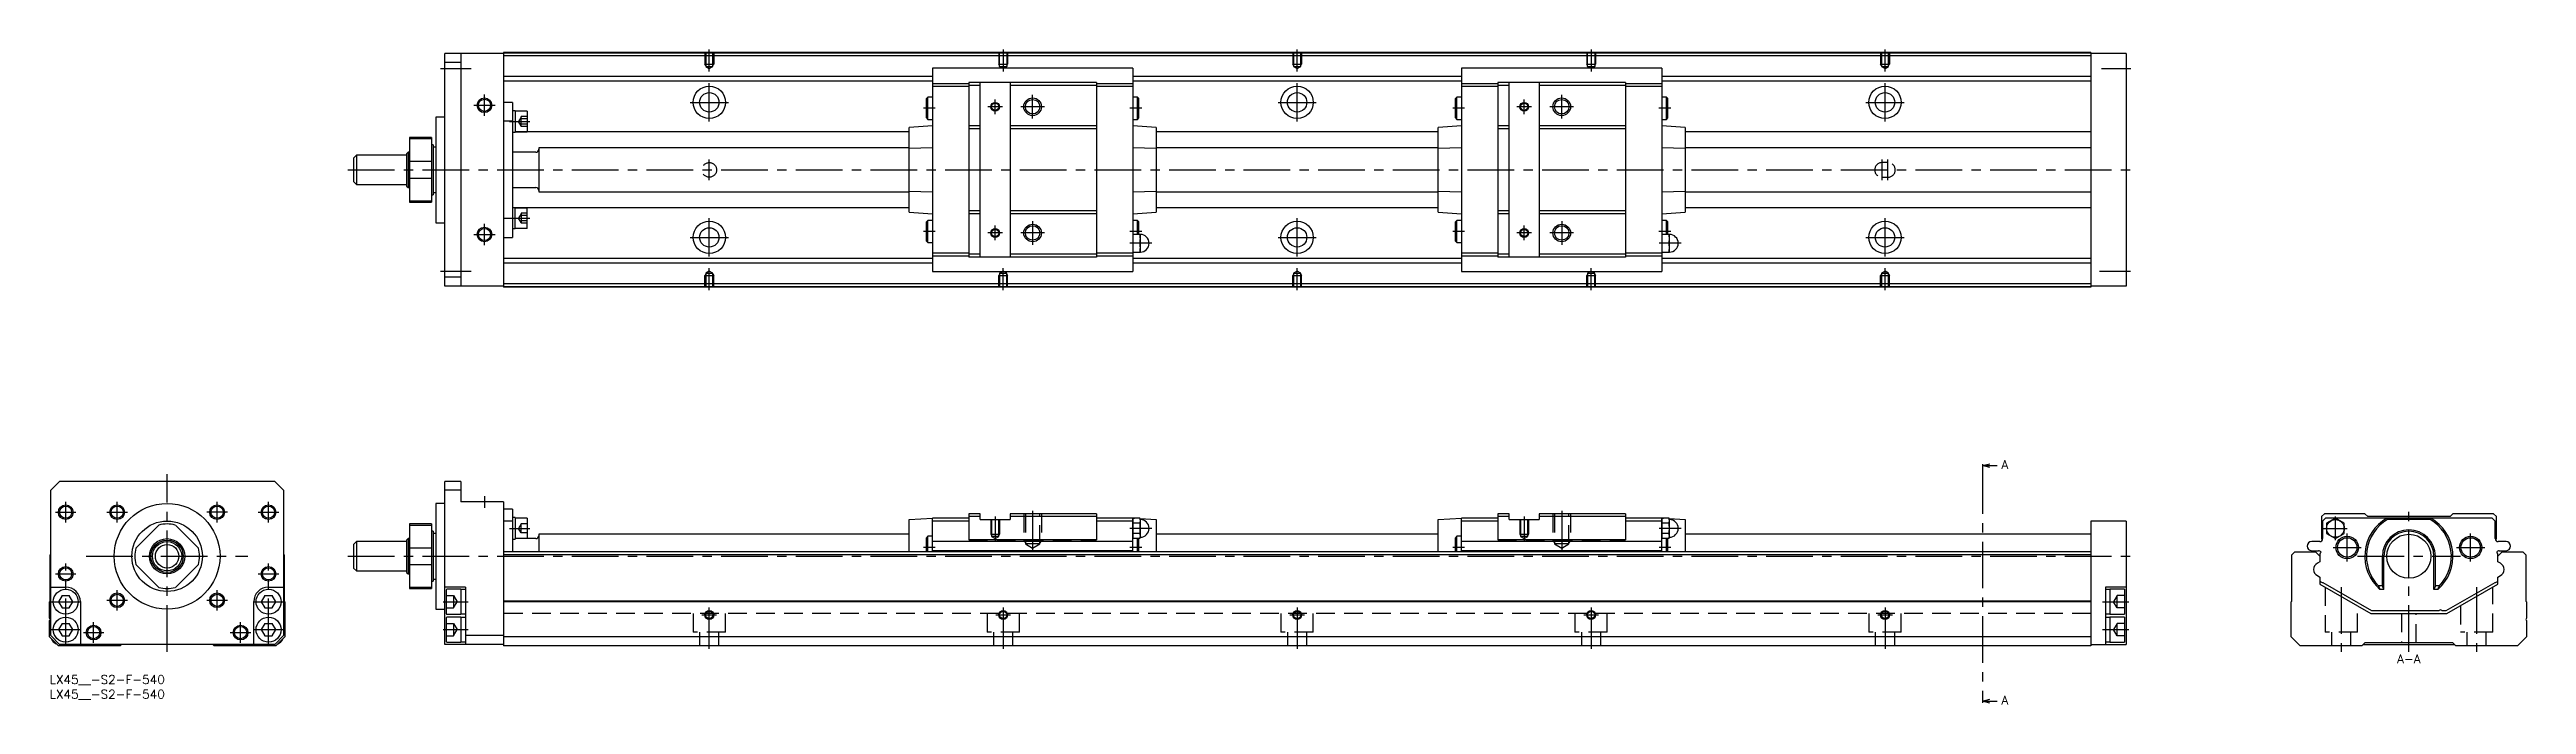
# Model space of a CAD drawing. Extents: x 0 to 843, y -10 to 213.
import ezdxf

# ---------------------------------------------------------------- set-up
doc = ezdxf.new("R2010")
doc.units = 0
doc.header["$LTSCALE"] = 0.5
doc.linetypes.add('CENTER', pattern=[50.8, 31.75, -6.35, 6.35, -6.35])
doc.linetypes.add('DASHED', pattern=[19.05, 12.7, -6.35])
for name, color, linetype in [('MSM_CENTER', 1, 'CENTER'), ('MSM_CONTINUOUS', 7, 'CONTINUOUS'), ('MSM_DASHED', 4, 'DASHED'), ('MSM_NARROW', 5, 'CONTINUOUS'), ('MSM_PART_NUMBER', 7, 'CONTINUOUS')]:
    doc.layers.add(name, color=color, linetype=linetype)
doc.styles.get("Standard").update_dxf_attribs({"font": 'txt.shx', "height": 3, "bigfont": 'bigfont.shx'})

# ---------------------------------------------------------------- blocks, each defined once
blk = doc.blocks.new('*U2')
at = {"layer": 'MSM_PART_NUMBER'}
blk.add_text('LX45__-S2-F-540', height=3, dxfattribs=at).set_placement((0, -3))
blk = doc.blocks.new('*U3')
at = {"layer": 'MSM_PART_NUMBER'}
blk.add_text('LX45__-S2-F-540', height=3, dxfattribs=at).set_placement((0, -8))

msp = doc.modelspace()

# ---------------------------------------------------------------- linework, layer by layer
at = {"layer": 'MSM_CENTER'}
for p, q in [((224.46, 205.61), (224.46, 213.12)), ((324.46, 213.12), (324.46, 205.61)), ((424.46, 205.61), (424.46, 213.12)), ((524.46, 213.12), (524.46, 205.61)), ((624.46, 205.61), (624.46, 213.12)), ((132.96, 206.62), (143.46, 206.62)), ((698.13, 206.62), (708.08, 206.62)), ((144.33, 194.12), (151.58, 194.12)), ((147.96, 190.5), (147.96, 197.75)), ((217.96, 195.12), (230.95, 195.12)), ((224.46, 188.62), (224.46, 201.62)), ((321.71, 191.12), (321.71, 196.12)), ((334.46, 189.62), (334.46, 197.62)), ((417.96, 195.12), (430.96, 195.12)), ((424.46, 188.62), (424.46, 201.62)), ((501.71, 191.12), (501.71, 196.12)), ((514.46, 189.62), (514.46, 197.62)), ((617.96, 195.12), (630.96, 195.12)), ((624.46, 188.62), (624.46, 201.62)), ((156.46, 188.58), (163.46, 188.58)), ((301.36, 193.12), (297.37, 193.12)), ((324.21, 193.62), (319.21, 193.62)), ((338.46, 193.62), (330.46, 193.62)), ((371.57, 193.12), (367.55, 193.12)), ((481.36, 193.12), (477.37, 193.12)), ((504.21, 193.62), (499.21, 193.62)), ((518.46, 193.62), (510.46, 193.62)), ((551.57, 193.12), (547.55, 193.12)), ((101.46, 172.12), (708.46, 172.12)), ((224.46, 168.62), (224.46, 175.62)), ((623.46, 168.62), (623.46, 175.62)), ((625.46, 168.62), (625.46, 175.62)), ((147.96, 146.5), (147.96, 153.75)), ((156.46, 155.67), (163.46, 155.67)), ((224.46, 142.62), (224.46, 155.62)), ((321.71, 148.12), (321.71, 153.12)), ((334.46, 154.62), (334.46, 146.62)), ((424.46, 142.62), (424.46, 155.62)), ((501.71, 148.12), (501.71, 153.12)), ((514.46, 154.62), (514.46, 146.62)), ((624.46, 142.62), (624.46, 155.62)), ((144.33, 150.12), (151.58, 150.12)), ((217.96, 149.12), (230.96, 149.12)), ((301.36, 151.12), (297.37, 151.12)), ((324.21, 150.62), (319.21, 150.62)), ((338.46, 150.62), (330.46, 150.62)), ((371.57, 151.12), (367.55, 151.12)), ((375.05, 147.12), (367.57, 147.12)), ((417.96, 149.12), (430.96, 149.12)), ((481.36, 151.12), (477.37, 151.12)), ((504.21, 150.62), (499.21, 150.62)), ((518.46, 150.62), (510.46, 150.62)), ((551.57, 151.12), (547.55, 151.12)), ((555.05, 147.12), (547.57, 147.12)), ((617.96, 149.12), (630.96, 149.12)), ((132.96, 137.62), (143.46, 137.62)), ((224.46, 131.12), (224.46, 138.63)), ((324.46, 131.12), (324.46, 138.63)), ((424.46, 131.12), (424.46, 138.63)), ((524.46, 131.12), (524.46, 138.63)), ((624.46, 131.12), (624.46, 138.63)), ((697.46, 137.62), (707.96, 137.62)), ((40, 8), (40, 68.5)), ((657.62, 70.87), (657.62, -8.37)), ((5.5, 52), (5.5, 59)), ((23, 52), (23, 59)), ((57, 52), (57, 59)), ((74.5, 52), (74.5, 59)), ((147.96, 61), (147.96, 57)), ((2, 55.5), (9, 55.5)), ((19.5, 55.5), (26.5, 55.5)), ((60.5, 55.5), (53.5, 55.5)), ((71, 55.5), (78, 55.5)), ((321.71, 54), (321.71, 45.5)), ((334.46, 56), (334.46, 42.3)), ((501.71, 54), (501.71, 45.5)), ((514.46, 56), (514.46, 42.3)), ((777.69, 46), (777.69, 54)), ((802.69, 8), (802.69, 56)), ((156.46, 50), (163.46, 50)), ((301.36, 43.5), (297.37, 43.5)), ((375.05, 50), (367.57, 50)), ((371.6, 43.5), (367.57, 43.5)), ((481.36, 43.5), (477.37, 43.5)), ((555.05, 50), (547.57, 50)), ((551.6, 43.5), (547.57, 43.5)), ((773.69, 50), (781.69, 50)), ((776.89, 43.5), (786.49, 43.5)), ((781.69, 38.7), (781.69, 48.3)), ((818.89, 43.5), (828.49, 43.5)), ((823.69, 38.7), (823.69, 48.3)), ((2, 34.5), (9, 34.5)), ((5.5, 10.25), (5.5, 38)), ((12.5, 40.5), (67.5, 40.5)), ((71, 34.5), (78, 34.5)), ((74.5, 10.25), (74.5, 38)), ((101.46, 40.5), (708.46, 40.5)), ((785.19, 40.5), (820.19, 40.5)), ((19.5, 25.5), (26.5, 25.5)), ((23, 22), (23, 29)), ((53.5, 25.5), (60.5, 25.5)), ((57, 22), (57, 29)), ((779.69, 29.97), (779.69, 8)), ((825.69, 29.97), (825.69, 8)), ((0.25, 25), (10.75, 25)), ((15, 11), (15, 18)), ((65, 11), (65, 18)), ((69.25, 25), (79.75, 25)), ((133.96, 25), (142.46, 25)), ((221.96, 20.5), (226.96, 20.5)), ((224.46, 9), (224.46, 23)), ((321.96, 20.5), (326.96, 20.5)), ((324.46, 23), (324.46, 9)), ((421.96, 20.5), (426.96, 20.5)), ((424.46, 23), (424.46, 9)), ((521.96, 20.5), (526.96, 20.5)), ((524.46, 23), (524.46, 9)), ((621.96, 20.5), (626.96, 20.5)), ((624.46, 23), (624.46, 9)), ((698.46, 25), (707.46, 25)), ((0.25, 15.5), (10.75, 15.5)), ((11.5, 14.5), (18.5, 14.5)), ((61.5, 14.5), (68.5, 14.5)), ((69.25, 15.5), (79.75, 15.5)), ((133.96, 15.5), (142.46, 15.5)), ((698.46, 15.5), (707.46, 15.5))]:
    msp.add_line(p, q, dxfattribs=at)
at = {"layer": 'MSM_CONTINUOUS'}
for p, q in [((154.46, 211.72), (134.46, 211.72)), ((134.46, 132.52), (134.46, 211.72)), ((139.96, 211.72), (139.96, 132.52)), ((694.46, 212.12), (154.46, 212.12)), ((154.46, 212.12), (154.46, 132.12)), ((694.46, 211.92), (154.46, 211.92)), ((694.46, 210.92), (154.46, 210.92)), ((694.46, 212.12), (694.46, 132.12)), ((706.46, 211.72), (694.46, 211.72)), ((706.46, 211.72), (706.46, 132.52)), ((139.96, 208.72), (134.46, 208.72)), ((300.41, 203.87), (154.46, 203.87)), ((300.41, 202.37), (154.46, 202.37)), ((368.51, 206.72), (300.41, 206.72)), ((300.41, 206.72), (300.41, 137.52)), ((368.51, 206.72), (368.51, 137.52)), ((480.41, 203.87), (368.51, 203.87)), ((480.41, 202.37), (368.51, 202.37)), ((548.51, 206.72), (480.41, 206.72)), ((480.41, 206.72), (480.41, 137.52)), ((548.51, 206.72), (548.51, 137.52)), ((694.46, 203.87), (548.51, 203.87)), ((694.46, 202.37), (548.51, 202.37)), ((157.46, 195.12), (154.46, 195.12)), ((157.46, 195.12), (157.46, 149.12)), ((298.81, 196.92), (298.31, 196.42)), ((298.31, 189.82), (298.31, 196.42)), ((300.41, 196.92), (298.81, 196.92)), ((298.81, 189.32), (298.81, 196.92)), ((312.71, 201.47), (300.41, 201.47)), ((312.71, 200.47), (300.41, 200.47)), ((356.21, 201.87), (312.71, 201.87)), ((312.71, 201.87), (312.71, 142.37)), ((316.61, 200.87), (312.71, 200.87)), ((316.61, 142.37), (316.61, 201.87)), ((326.81, 201.87), (326.81, 142.37)), ((356.21, 200.87), (326.81, 200.87)), ((356.21, 201.87), (356.21, 142.37)), ((368.51, 201.47), (356.21, 201.47)), ((368.51, 200.47), (356.21, 200.47)), ((370.11, 196.92), (368.51, 196.92)), ((370.11, 189.32), (370.11, 196.92)), ((370.61, 196.42), (370.11, 196.92)), ((370.61, 189.82), (370.61, 196.42)), ((478.81, 196.92), (478.31, 196.42)), ((478.31, 189.82), (478.31, 196.42)), ((480.41, 196.92), (478.81, 196.92)), ((478.81, 189.32), (478.81, 196.92)), ((492.71, 201.47), (480.41, 201.47)), ((492.71, 200.47), (480.41, 200.47)), ((536.21, 201.87), (492.71, 201.87)), ((492.71, 201.87), (492.71, 142.37)), ((496.61, 200.87), (492.71, 200.87)), ((496.61, 142.37), (496.61, 201.87)), ((506.81, 201.87), (506.81, 142.37)), ((536.21, 200.87), (506.81, 200.87)), ((536.21, 201.87), (536.21, 142.37)), ((548.51, 201.47), (536.21, 201.47)), ((548.51, 200.47), (536.21, 200.47)), ((550.11, 196.92), (548.51, 196.92)), ((550.11, 189.32), (550.11, 196.92)), ((550.61, 196.42), (550.11, 196.92)), ((550.61, 189.82), (550.61, 196.42)), ((131.46, 190.12), (131.46, 154.12)), ((134.46, 190.12), (131.46, 190.12)), ((157.46, 188.65), (154.46, 188.65)), ((158.46, 192.23), (157.46, 192.23)), ((158.46, 192.23), (158.46, 184.93)), ((162.46, 192.08), (158.46, 192.08)), ((162.46, 192.08), (162.46, 185.08)), ((300.41, 187.12), (292.41, 186.57)), ((292.41, 157.68), (292.41, 186.57)), ((298.31, 189.82), (298.81, 189.32)), ((298.81, 189.32), (300.41, 189.32)), ((316.61, 187.12), (312.71, 187.12)), ((316.61, 186.12), (312.71, 186.12)), ((356.21, 187.12), (326.81, 187.12)), ((356.21, 186.12), (326.81, 186.12)), ((368.51, 189.32), (370.11, 189.32)), ((376.51, 186.57), (368.51, 187.12)), ((370.11, 189.32), (370.61, 189.82)), ((376.51, 186.57), (376.51, 157.68)), ((480.41, 187.12), (472.41, 186.57)), ((472.41, 157.68), (472.41, 186.57)), ((478.31, 189.82), (478.81, 189.32)), ((478.81, 189.32), (480.41, 189.32)), ((496.61, 187.12), (492.71, 187.12)), ((496.61, 186.12), (492.71, 186.12)), ((536.21, 187.12), (506.81, 187.12)), ((536.21, 186.12), (506.81, 186.12)), ((548.51, 189.32), (550.11, 189.32)), ((556.51, 186.57), (548.51, 187.12)), ((550.11, 189.32), (550.61, 189.82)), ((556.51, 186.57), (556.51, 157.68)), ((104.46, 177.12), (103.46, 176.12)), ((121.46, 177.12), (104.46, 177.12)), ((104.46, 177.12), (104.46, 167.12)), ((121.96, 178.12), (121.46, 177.62)), ((121.46, 177.62), (121.46, 166.62)), ((122.46, 178.12), (121.96, 178.12)), ((121.96, 178.12), (121.96, 166.12)), ((129.96, 183.12), (122.46, 183.12)), ((122.46, 183.12), (122.46, 161.12)), ((122.46, 182.76), (129.96, 182.76)), ((129.96, 183.12), (129.96, 161.12)), ((130.46, 180.62), (129.96, 180.62)), ((130.46, 180.62), (130.46, 163.62)), ((131.46, 179.87), (130.46, 179.87)), ((157.46, 184.93), (158.46, 184.93)), ((165.46, 178.12), (157.46, 178.12)), ((158.46, 185.08), (162.46, 185.08)), ((292.41, 185.05), (158.46, 185.05)), ((166.46, 179.62), (166.46, 164.62)), ((292.41, 179.62), (166.46, 179.62)), ((300.41, 179.61), (292.41, 179.36)), ((376.51, 179.36), (368.51, 179.61)), ((472.41, 185.05), (376.51, 185.05)), ((472.41, 179.62), (376.51, 179.62)), ((480.41, 179.61), (472.41, 179.36)), ((556.51, 179.36), (548.51, 179.61)), ((694.46, 185.05), (556.51, 185.05)), ((694.46, 179.62), (556.51, 179.62)), ((103.46, 176.12), (103.46, 168.12)), ((129.96, 174.92), (122.46, 174.92)), ((122.46, 169.33), (129.96, 169.33)), ((103.46, 168.12), (104.46, 167.12)), ((104.46, 167.12), (121.46, 167.12)), ((121.46, 166.62), (121.96, 166.12)), ((121.96, 166.12), (122.46, 166.12)), ((129.96, 161.49), (122.46, 161.49)), ((122.46, 161.12), (129.96, 161.12)), ((129.96, 163.62), (130.46, 163.62)), ((130.46, 164.37), (131.46, 164.37)), ((157.46, 166.12), (165.46, 166.12)), ((166.46, 164.62), (292.41, 164.62)), ((292.41, 164.89), (300.41, 164.64)), ((368.51, 164.64), (376.51, 164.89)), ((376.51, 164.62), (472.41, 164.62)), ((472.41, 164.89), (480.41, 164.64)), ((548.51, 164.64), (556.51, 164.89)), ((556.51, 164.62), (694.46, 164.62)), ((131.46, 154.12), (134.46, 154.12)), ((157.46, 155.6), (154.46, 155.6)), ((157.46, 159.32), (158.46, 159.32)), ((158.46, 152.02), (157.46, 152.02)), ((158.46, 152.02), (158.46, 159.32)), ((292.41, 159.2), (158.46, 159.2)), ((158.46, 159.17), (162.46, 159.17)), ((162.46, 152.17), (158.46, 152.17)), ((162.46, 152.17), (162.46, 159.17)), ((292.41, 157.68), (300.41, 157.12)), ((298.81, 154.92), (298.31, 154.42)), ((298.31, 147.82), (298.31, 154.42)), ((300.41, 154.92), (298.81, 154.92)), ((298.81, 147.32), (298.81, 154.92)), ((316.61, 158.12), (312.71, 158.12)), ((316.61, 157.12), (312.71, 157.12)), ((356.21, 158.12), (326.81, 158.12)), ((356.21, 157.12), (326.81, 157.12)), ((368.51, 157.12), (376.51, 157.68)), ((370.11, 154.92), (368.51, 154.92)), ((370.61, 154.42), (370.11, 154.92)), ((370.11, 150.12), (370.11, 154.92)), ((370.61, 150.12), (370.61, 154.42)), ((472.41, 159.2), (376.51, 159.2)), ((472.41, 157.68), (480.41, 157.12)), ((478.81, 154.92), (478.31, 154.42)), ((478.31, 147.82), (478.31, 154.42)), ((480.41, 154.92), (478.81, 154.92)), ((478.81, 147.32), (478.81, 154.92)), ((496.61, 158.12), (492.71, 158.12)), ((496.61, 157.12), (492.71, 157.12)), ((536.21, 158.12), (506.81, 158.12)), ((536.21, 157.12), (506.81, 157.12)), ((548.51, 157.12), (556.51, 157.68)), ((550.11, 154.92), (548.51, 154.92)), ((550.61, 154.42), (550.11, 154.92)), ((550.11, 150.12), (550.11, 154.92)), ((550.61, 150.12), (550.61, 154.42)), ((694.46, 159.2), (556.51, 159.2)), ((154.46, 149.12), (157.46, 149.12)), ((298.31, 147.82), (298.81, 147.32)), ((298.81, 147.32), (300.41, 147.32)), ((312.71, 143.77), (300.41, 143.77)), ((316.61, 143.37), (312.71, 143.37)), ((356.21, 143.37), (326.81, 143.37)), ((368.51, 143.77), (356.21, 143.77)), ((371.11, 150.12), (368.51, 150.12)), ((368.51, 144.12), (371.11, 144.12)), ((370.99, 147.12), (368.63, 147.12)), ((371.11, 144.12), (371.11, 150.12)), ((478.31, 147.82), (478.81, 147.32)), ((478.81, 147.32), (480.41, 147.32)), ((492.71, 143.77), (480.41, 143.77)), ((496.61, 143.37), (492.71, 143.37)), ((536.21, 143.37), (506.81, 143.37)), ((548.51, 143.77), (536.21, 143.77)), ((551.11, 150.12), (548.51, 150.12)), ((548.51, 144.12), (551.11, 144.12)), ((550.99, 147.12), (548.63, 147.12)), ((551.11, 144.12), (551.11, 150.12)), ((139.96, 135.52), (134.46, 135.52)), ((300.41, 141.87), (154.46, 141.87)), ((300.41, 140.37), (154.46, 140.37)), ((312.71, 142.77), (300.41, 142.77)), ((300.41, 137.52), (368.51, 137.52)), ((356.21, 142.37), (312.71, 142.37)), ((368.51, 142.77), (356.21, 142.77)), ((480.41, 141.87), (368.51, 141.87)), ((480.41, 140.37), (368.51, 140.37)), ((492.71, 142.77), (480.41, 142.77)), ((480.41, 137.52), (548.51, 137.52)), ((536.21, 142.37), (492.71, 142.37)), ((548.51, 142.77), (536.21, 142.77)), ((694.46, 141.87), (548.51, 141.87)), ((694.46, 140.37), (548.51, 140.37)), ((154.46, 132.52), (134.46, 132.52)), ((694.46, 133.32), (154.46, 133.32)), ((694.46, 132.32), (154.46, 132.32)), ((694.46, 132.12), (154.46, 132.12)), ((706.46, 132.52), (694.46, 132.52)), ((657.62, 71.37), (660.12, 72.04)), ((657.62, 71.87), (657.62, 70.87)), ((657.62, 71.37), (662.62, 71.37)), ((660.12, 70.7), (657.62, 71.37)), ((3.4, 66), (0.4, 63)), ((0.4, 13.5), (0.4, 63)), ((76.6, 66), (3.4, 66)), ((79.6, 63), (76.6, 66)), ((79.6, 63), (79.6, 13.5)), ((139.96, 66), (134.46, 66)), ((134.46, 10.5), (134.46, 66)), ((139.96, 63), (134.46, 63)), ((139.96, 66), (139.96, 59)), ((154.46, 59), (139.96, 59)), ((154.46, 59), (154.46, 10)), ((37.2, 51.14), (29.36, 43.3)), ((50.64, 43.3), (42.8, 51.14)), ((129.96, 51.5), (122.46, 51.5)), ((122.46, 51.5), (122.46, 29.5)), ((122.46, 51.14), (129.96, 51.14)), ((129.96, 51.5), (129.96, 29.5)), ((134.46, 58.5), (131.46, 58.5)), ((131.46, 58.5), (131.46, 22.5)), ((157.46, 56.5), (154.46, 56.5)), ((157.46, 52.5), (154.46, 52.5)), ((157.46, 56.5), (157.46, 42)), ((158.46, 53.65), (157.46, 53.65)), ((158.46, 53.65), (158.46, 46.35)), ((162.46, 53.5), (158.46, 53.5)), ((162.46, 53.5), (162.46, 46.5)), ((292.41, 53), (300.41, 53.5)), ((292.41, 42), (292.41, 53)), ((312.71, 53.5), (300.41, 53.5)), ((300.41, 42), (300.41, 53.5)), ((312.71, 52.5), (300.41, 52.5)), ((312.71, 55), (312.71, 46.15)), ((316.61, 55), (312.71, 55)), ((316.61, 54), (312.71, 54)), ((316.61, 53), (316.61, 55)), ((316.61, 53), (326.81, 53)), ((326.81, 55), (326.81, 53)), ((356.21, 55), (326.81, 55)), ((356.21, 54), (326.81, 54)), ((356.21, 55), (356.21, 46.15)), ((368.51, 53.5), (356.21, 53.5)), ((368.51, 52.5), (356.21, 52.5)), ((368.51, 53.5), (369.08, 53.46)), ((368.51, 42), (368.51, 53.5)), ((368.63, 53.46), (368.51, 53)), ((368.52, 52.41), (368.51, 52.6)), ((370.99, 53.46), (368.63, 53.46)), ((370.99, 51.73), (368.63, 51.73)), ((371.11, 53), (370.99, 53.46)), ((371.02, 53.34), (376.51, 53)), ((371.11, 47), (371.11, 53)), ((376.51, 53), (376.51, 42)), ((472.41, 53), (480.41, 53.5)), ((472.41, 42), (472.41, 53)), ((492.71, 53.5), (480.41, 53.5)), ((480.41, 42), (480.41, 53.5)), ((492.71, 52.5), (480.41, 52.5)), ((492.71, 55), (492.71, 46.15)), ((496.61, 55), (492.71, 55)), ((496.61, 54), (492.71, 54)), ((496.61, 53), (496.61, 55)), ((496.61, 53), (506.81, 53)), ((506.81, 55), (506.81, 53)), ((536.21, 55), (506.81, 55)), ((536.21, 54), (506.81, 54)), ((536.21, 55), (536.21, 46.15)), ((548.51, 53.5), (536.21, 53.5)), ((548.51, 52.5), (536.21, 52.5)), ((548.51, 53.5), (549.08, 53.46)), ((548.51, 42), (548.51, 53.5)), ((548.63, 53.46), (548.51, 53)), ((548.52, 52.41), (548.51, 52.6)), ((550.99, 53.46), (548.63, 53.46)), ((550.99, 51.73), (548.63, 51.73)), ((551.11, 53), (550.99, 53.46)), ((551.02, 53.34), (556.51, 53)), ((551.11, 47), (551.11, 53)), ((556.51, 53), (556.51, 42)), ((706.46, 52.5), (694.46, 52.5)), ((694.46, 52.5), (694.46, 10)), ((706.46, 52.5), (706.46, 10.5)), ((773.94, 55), (772.94, 54)), ((772.94, 54), (772.94, 46.62)), ((774.34, 53.5), (773.34, 52.5)), ((773.34, 52.5), (773.34, 46.5)), ((787.69, 55), (773.94, 55)), ((831.04, 53.5), (774.34, 53.5)), ((777.69, 53.46), (774.69, 51.73)), ((774.69, 51.73), (774.69, 48.27)), ((780.69, 51.73), (777.69, 53.46)), ((780.69, 48.27), (780.69, 51.73)), ((788.69, 54), (787.69, 55)), ((816.69, 54), (788.69, 54)), ((795.2, 53.5), (795.45, 53)), ((809.92, 53), (795.45, 53)), ((809.92, 53), (810.17, 53.5)), ((817.69, 55), (816.69, 54)), ((831.44, 55), (817.69, 55)), ((832.04, 52.5), (831.04, 53.5)), ((832.44, 54), (831.44, 55)), ((832.04, 46.5), (832.04, 52.5)), ((832.44, 46.62), (832.44, 54)), ((104.46, 45.5), (103.46, 44.5)), ((103.46, 44.5), (103.46, 36.5)), ((121.46, 45.5), (104.46, 45.5)), ((104.46, 45.5), (104.46, 35.5)), ((121.96, 46.5), (121.46, 46)), ((121.46, 46), (121.46, 35)), ((122.46, 46.5), (121.96, 46.5)), ((121.96, 46.5), (121.96, 34.5)), ((129.96, 43.3), (122.46, 43.3)), ((130.46, 49), (129.96, 49)), ((130.46, 49), (130.46, 32)), ((131.46, 48.25), (130.46, 48.25)), ((157.46, 46.35), (158.46, 46.35)), ((165.46, 46.5), (158.46, 46.5)), ((166.46, 48), (166.46, 42)), ((292.41, 48), (166.46, 48)), ((298.81, 47.3), (298.31, 46.8)), ((298.31, 42), (298.31, 46.8)), ((298.81, 42), (298.81, 47.3)), ((300.41, 47.3), (298.81, 47.3)), ((368.51, 45.5), (300.41, 45.5)), ((368.51, 42.4), (300.41, 42.4)), ((356.21, 46.15), (312.71, 46.15)), ((368.51, 47), (368.63, 46.54)), ((370.99, 48.27), (368.63, 48.27)), ((370.99, 46.54), (368.63, 46.54)), ((370.11, 42), (370.11, 46.54)), ((370.61, 42), (370.61, 46.54)), ((370.99, 46.54), (371.11, 47)), ((472.41, 48), (376.51, 48)), ((478.81, 47.3), (478.31, 46.8)), ((478.31, 42), (478.31, 46.8)), ((478.81, 42), (478.81, 47.3)), ((480.41, 47.3), (478.81, 47.3)), ((548.51, 45.5), (480.41, 45.5)), ((548.51, 42.4), (480.41, 42.4)), ((536.21, 46.15), (492.71, 46.15)), ((548.51, 47), (548.63, 46.54)), ((550.99, 48.27), (548.63, 48.27)), ((550.99, 46.54), (548.63, 46.54)), ((550.11, 42), (550.11, 46.54)), ((550.61, 42), (550.61, 46.54)), ((550.99, 46.54), (551.11, 47)), ((694.46, 48), (556.51, 48)), ((772.34, 45.5), (769.64, 45.5)), ((769.64, 42.4), (771.94, 42.4)), ((774.69, 48.27), (777.69, 46.54)), ((777.69, 46.54), (780.69, 48.27)), ((835.74, 45.5), (833.04, 45.5)), ((833.44, 42.4), (835.74, 42.4)), ((0.2, 41), (0.4, 41.2)), ((0.2, 25.2), (0.2, 41)), ((29.36, 37.7), (37.2, 29.86)), ((42.8, 29.86), (50.64, 37.7)), ((79.6, 41.2), (79.8, 41)), ((79.8, 41), (79.8, 25.2)), ((103.46, 36.5), (104.46, 35.5)), ((104.46, 35.5), (121.46, 35.5)), ((121.46, 35), (121.96, 34.5)), ((121.96, 34.5), (122.46, 34.5)), ((122.46, 37.7), (129.96, 37.7)), ((694.46, 42), (154.46, 42)), ((694.46, 41), (154.46, 41)), ((762.89, 41), (763.89, 42)), ((762.89, 25.2), (762.89, 41)), ((763.89, 42), (770.94, 42)), ((770.94, 42), (772.44, 40.5)), ((772.44, 38.61), (771.54, 38.1)), ((771.54, 33.9), (772.44, 33.39)), ((772.39, 41.2), (772.39, 40.55)), ((772.44, 40.5), (772.44, 38.61)), ((793.69, 30.44), (793.69, 40.5)), ((794.19, 29.22), (794.19, 40.5)), ((811.19, 29.22), (811.19, 40.5)), ((811.69, 30.44), (811.69, 40.5)), ((832.94, 40.5), (834.44, 42)), ((832.94, 38.61), (832.94, 40.5)), ((833.83, 38.1), (832.94, 38.61)), ((832.94, 33.39), (833.83, 33.9)), ((832.99, 40.55), (832.99, 41.2)), ((834.44, 42), (841.49, 42)), ((841.49, 42), (842.49, 41)), ((842.49, 41), (842.49, 25.2)), ((0.4, 30), (5.5, 30)), ((4.27, 27.12), (3.05, 25)), ((4.27, 27.12), (6.73, 27.12)), ((7.95, 25), (6.73, 27.12)), ((73.27, 27.12), (72.05, 25)), ((73.27, 27.12), (75.73, 27.12)), ((74.5, 30), (79.6, 30)), ((76.95, 25), (75.73, 27.12)), ((129.96, 29.86), (122.46, 29.86)), ((122.46, 29.5), (129.96, 29.5)), ((129.96, 32), (130.46, 32)), ((130.46, 32.75), (131.46, 32.75)), ((141.46, 30), (134.46, 30)), ((134.96, 29), (134.96, 21)), ((139.96, 29.25), (135.21, 29.25)), ((139.96, 29.25), (139.96, 20.75)), ((141.46, 29.15), (139.96, 29.15)), ((141.46, 30), (141.46, 10.5)), ((706.46, 30), (699.46, 30)), ((699.46, 30), (699.46, 10.5)), ((700.96, 29.15), (699.46, 29.15)), ((705.96, 29.25), (700.96, 29.25)), ((700.96, 29.25), (700.96, 20.75)), ((705.96, 29.25), (705.96, 20.75)), ((772.44, 33.39), (772.44, 31)), ((772.44, 31), (789.76, 21)), ((773.19, 31.61), (773.39, 31.61)), ((773.39, 31.61), (790.02, 22)), ((793.69, 30.44), (792.32, 30.44)), ((794.19, 29.22), (792.8, 29.22)), ((794.19, 29.22), (793.69, 30.44)), ((811.69, 30.44), (811.19, 29.22)), ((812.57, 29.22), (811.19, 29.22)), ((813.05, 30.44), (811.69, 30.44)), ((815.35, 22), (831.99, 31.61)), ((815.62, 21), (832.94, 31)), ((831.99, 31.61), (832.19, 31.61)), ((832.94, 31), (832.94, 33.39)), ((0, 25), (0.2, 25.2)), ((0, 19.4), (0, 25)), ((0, 13), (0, 18.6)), ((3.05, 25), (4.27, 22.88)), ((4.27, 17.62), (3.05, 15.5)), ((4.27, 22.88), (6.73, 22.88)), ((4.27, 17.62), (6.73, 17.62)), ((6.73, 22.88), (7.95, 25)), ((7.95, 15.5), (6.73, 17.62)), ((10.5, 25), (10.5, 10.5)), ((69.5, 10.5), (69.5, 25)), ((72.05, 25), (73.27, 22.88)), ((73.27, 17.62), (72.05, 15.5)), ((73.27, 22.88), (75.73, 22.88)), ((73.27, 17.62), (75.73, 17.62)), ((75.73, 22.88), (76.95, 25)), ((76.95, 15.5), (75.73, 17.62)), ((79.8, 25.2), (80, 25)), ((80, 25), (80, 13)), ((131.46, 22.5), (134.46, 22.5)), ((134.96, 19.5), (134.96, 11.5)), ((135.21, 20.75), (139.96, 20.75)), ((139.96, 19.75), (135.21, 19.75)), ((139.96, 20.85), (141.46, 20.85)), ((139.96, 19.75), (139.96, 11.25)), ((141.46, 19.65), (139.96, 19.65)), ((694.46, 25.2), (154.46, 25.2)), ((694.46, 25), (154.46, 25)), ((699.46, 20.85), (700.96, 20.85)), ((700.96, 19.65), (699.46, 19.65)), ((700.96, 20.75), (705.96, 20.75)), ((705.96, 19.75), (700.96, 19.75)), ((700.96, 19.75), (700.96, 11.25)), ((705.96, 19.75), (705.96, 11.25)), ((762.69, 25), (762.89, 25.2)), ((762.69, 13), (762.69, 25)), ((789.76, 21), (815.62, 21)), ((790.02, 22), (813.04, 22)), ((813.84, 22), (815.35, 22)), ((842.49, 25.2), (842.69, 25)), ((842.69, 25), (842.69, 19.4)), ((842.69, 18.6), (842.69, 13)), ((3, 10), (0, 13)), ((3.4, 10.5), (0.4, 13.5)), ((24, 10), (3, 10)), ((3.05, 15.5), (4.27, 13.38)), ((76.6, 10.5), (3.4, 10.5)), ((4.27, 13.38), (6.73, 13.38)), ((6.73, 13.38), (7.95, 15.5)), ((24.5, 10.5), (24, 10)), ((56, 10), (55.5, 10.5)), ((77, 10), (56, 10)), ((72.05, 15.5), (73.27, 13.38)), ((73.27, 13.38), (75.73, 13.38)), ((75.73, 13.38), (76.95, 15.5)), ((79.6, 13.5), (76.6, 10.5)), ((80, 13), (77, 10)), ((154.46, 10.5), (134.46, 10.5)), ((135.21, 11.25), (139.96, 11.25)), ((139.96, 11.35), (141.46, 11.35)), ((154.46, 13.5), (141.46, 13.5)), ((694.46, 13), (154.46, 13)), ((694.46, 10), (154.46, 10)), ((694.46, 10.5), (706.46, 10.5)), ((699.46, 11.35), (700.96, 11.35)), ((700.96, 11.25), (705.96, 11.25)), ((765.69, 10), (762.69, 13)), ((786.69, 10), (765.69, 10)), ((787.69, 11), (786.69, 10)), ((787.19, 10.5), (818.19, 10.5)), ((817.69, 11), (787.69, 11)), ((818.69, 10), (817.69, 11)), ((839.69, 10), (818.69, 10)), ((842.69, 13), (839.69, 10)), ((657.62, -8.87), (660.12, -8.2)), ((657.62, -8.37), (657.62, -9.37)), ((657.62, -8.87), (662.62, -8.87)), ((660.12, -9.54), (657.62, -8.87))]:
    msp.add_line(p, q, dxfattribs=at)
for centre, radius in [((147.96, 194.12), 2.07), ((224.46, 195.12), 5.5), ((224.46, 195.12), 3.3), ((321.71, 193.62), 1.23), ((334.46, 193.62), 2.46), ((424.46, 195.12), 5.5), ((424.46, 195.12), 3.3), ((501.71, 193.62), 1.23), ((514.46, 193.62), 2.46), ((624.46, 195.12), 5.5), ((624.46, 195.12), 3.3), ((147.96, 150.12), 2.07), ((224.46, 149.12), 5.5), ((224.46, 149.12), 3.3), ((321.71, 150.62), 1.23), ((334.46, 150.62), 2.46), ((424.46, 149.12), 5.5), ((424.46, 149.12), 3.3), ((501.71, 150.62), 1.23), ((514.46, 150.62), 2.46), ((624.46, 149.12), 5.5), ((624.46, 149.12), 3.3), ((5.5, 55.5), 2.07), ((23, 55.5), 2.07), ((40, 40.5), 18), ((40, 40.5), 12), ((57, 55.5), 2.07), ((74.5, 55.5), 2.07), ((777.69, 50), 3), ((40, 40.5), 6), ((40, 40.5), 5.5), ((40, 40.5), 5), ((40, 40.5), 4), ((781.69, 43.5), 3.8), ((781.69, 43.5), 3.3), ((802.69, 40.5), 7.5), ((823.69, 43.5), 3.8), ((823.69, 43.5), 3.3), ((5.5, 34.5), 2.07), ((74.5, 34.5), 2.07), ((5.5, 25), 4.25), ((23, 25.5), 2.07), ((57, 25.5), 2.07), ((74.5, 25), 4.25), ((5.5, 15.5), 4.25), ((74.5, 15.5), 4.25), ((224.46, 20.5), 1.23), ((324.46, 20.5), 1.23), ((424.46, 20.5), 1.23), ((524.46, 20.5), 1.23), ((624.46, 20.5), 1.23), ((15, 14.5), 2.07), ((65, 14.5), 2.07)]:
    msp.add_circle(centre, radius, dxfattribs=at)
for centre, radius, start, end in [((165.46, 179.12), 1, 270, 0), ((165.46, 165.12), 1, 0, 90), ((378.2, 148.58), 9.69, 170.8086, 179.713), ((378.21, 148.67), 9.7, 180.28862, 189.18978), ((378.2, 145.58), 9.69, 170.8086, 179.713), ((378.21, 145.67), 9.7, 180.28862, 189.18978), ((361.41, 148.58), 9.7, 0.28862, 9.18978), ((361.42, 148.67), 9.69, 350.8086, 359.713), ((361.41, 145.58), 9.7, 0.28862, 9.18978), ((361.42, 145.67), 9.69, 350.8086, 359.713), ((371.11, 147.12), 3, 270, 90), ((558.2, 148.58), 9.69, 170.8086, 179.713), ((558.21, 148.67), 9.7, 180.28862, 189.18978), ((558.2, 145.58), 9.69, 170.8086, 179.713), ((558.21, 145.67), 9.7, 180.28862, 189.18978), ((541.41, 148.58), 9.7, 0.28862, 9.18978), ((541.42, 148.67), 9.69, 350.8086, 359.713), ((541.41, 145.58), 9.7, 0.28862, 9.18978), ((541.42, 145.67), 9.69, 350.8086, 359.713), ((551.11, 147.12), 3, 270, 90), ((40, 40.5), 11, 75.27264, 104.72736), ((371.82, 52.57), 3.31, 164.22771, 179.4294), ((371.82, 52.63), 3.31, 180.57378, 195.76911), ((381.4, 49.95), 12.89, 172.03062, 179.75617), ((367.8, 52.56), 3.31, 0.57378, 15.76911), ((367.8, 52.63), 3.31, 344.22771, 359.4294), ((358.22, 49.94), 12.89, 0.24521, 7.968), ((371.11, 50), 3, 270, 90), ((551.82, 52.57), 3.31, 164.22771, 179.4294), ((551.82, 52.63), 3.31, 180.57378, 195.76911), ((561.4, 49.95), 12.89, 172.03062, 179.75617), ((547.8, 52.56), 3.31, 0.57378, 15.76911), ((547.8, 52.63), 3.31, 344.22771, 359.4294), ((538.22, 49.94), 12.89, 0.24521, 7.968), ((551.11, 50), 3, 270, 90), ((802.69, 40.5), 15, 119.92643, 228.76392), ((802.69, 40.5), 14.44, 120.05097, 224.15139), ((802.69, 40.5), 14.44, 315.84861, 59.94903), ((802.69, 40.5), 15, 311.23608, 60.07357), ((40, 40.5), 11, 165.27264, 194.72736), ((40, 40.5), 11, 345.27264, 14.72736), ((165.46, 47.5), 1, 270, 0), ((381.97, 50.1), 13.46, 180.40698, 187.80623), ((371.82, 47.37), 3.31, 164.22771, 179.4294), ((371.82, 47.44), 3.31, 180.57378, 195.76911), ((357.65, 50.1), 13.46, 352.19377, 359.59302), ((367.8, 47.37), 3.31, 0.57378, 15.76911), ((367.8, 47.43), 3.31, 344.22771, 359.4294), ((561.97, 50.1), 13.46, 180.40698, 187.80623), ((551.82, 47.37), 3.31, 164.22771, 179.4294), ((551.82, 47.44), 3.31, 180.57378, 195.76911), ((537.65, 50.1), 13.46, 352.19377, 359.59302), ((547.8, 47.37), 3.31, 0.57378, 15.76911), ((547.8, 47.43), 3.31, 344.22771, 359.4294), ((769.64, 43.95), 1.55, 90, 270), ((771.94, 41.4), 1, 30.09191, 90), ((772.34, 46.5), 1, 270, 0), ((773.44, 46.62), 0.5, 180, 251.07258), ((802.69, 40.5), 9, 0, 180), ((802.69, 40.5), 8.5, 0, 180), ((833.04, 46.5), 1, 180, 270), ((831.94, 46.62), 0.5, 289.00551, 0), ((833.44, 41.4), 1, 90, 149.90809), ((835.74, 43.95), 1.55, 270, 90), ((772.84, 35.85), 2.6, 120.00003, 176.58933), ((772.84, 36.15), 2.6, 183.41067, 239.99996), ((773.19, 41.2), 0.8, 118.74892, 180), ((832.19, 41.2), 0.8, 0, 61.25108), ((832.53, 35.85), 2.6, 3.41067, 59.99996), ((832.53, 36.15), 2.6, 300.00004, 356.58933), ((5.5, 25), 5, 0, 90), ((40, 40.5), 11, 255.27264, 284.72736), ((74.5, 25), 5, 90, 180), ((135.21, 29), 0.25, 90, 180), ((773.19, 32.41), 0.8, 200.37237, 270), ((806.31, 35.16), 14.76, 198.65668, 203.74193), ((798.97, 35.2), 14.86, 336.27386, 341.32752), ((832.19, 32.41), 0.8, 270, 339.63587), ((-0.3, 19), 0.5, 306.8699, 53.1301), ((135.21, 21), 0.25, 180, 270), ((135.21, 19.5), 0.25, 90, 180), ((813.44, 21.7), 0.5, 36.8699, 143.1301), ((842.99, 19), 0.5, 126.8699, 233.1301), ((3.4, 13.5), 3, 201.81505, 248.18495), ((76.6, 13.5), 3, 291.81368, 338.18632), ((135.21, 11.5), 0.25, 180, 270)]:
    msp.add_arc(centre, radius, start, end, dxfattribs=at)
at = {"layer": 'MSM_DASHED'}
for p, q in [((222.96, 212.12), (222.96, 208.12)), ((223.23, 212.12), (223.23, 207.32)), ((225.69, 207.32), (225.69, 212.12)), ((225.96, 212.12), (225.96, 208.12)), ((322.96, 212.12), (322.96, 208.12)), ((323.23, 207.32), (323.23, 212.12)), ((325.69, 212.12), (325.69, 207.32)), ((325.96, 212.12), (325.96, 208.12)), ((422.96, 212.12), (422.96, 208.12)), ((423.23, 212.12), (423.23, 207.32)), ((425.69, 207.32), (425.69, 212.12)), ((425.96, 212.12), (425.96, 208.12)), ((522.96, 212.12), (522.96, 208.12)), ((523.23, 207.32), (523.23, 212.12)), ((525.69, 212.12), (525.69, 207.32)), ((525.96, 212.12), (525.96, 208.12)), ((622.96, 212.12), (622.96, 208.12)), ((623.23, 212.12), (623.23, 207.32)), ((625.69, 207.32), (625.69, 212.12)), ((625.96, 212.12), (625.96, 208.12)), ((222.96, 208.12), (225.96, 208.12)), ((223.23, 207.66), (222.96, 208.12)), ((223.23, 207.32), (224.46, 206.61)), ((223.23, 207.32), (225.69, 207.32)), ((224.46, 206.61), (225.69, 207.32)), ((225.69, 207.66), (225.96, 208.12)), ((322.96, 208.12), (325.96, 208.12)), ((323.23, 207.66), (322.96, 208.12)), ((323.23, 207.32), (325.69, 207.32)), ((324.27, 206.72), (323.23, 207.32)), ((325.69, 207.32), (324.65, 206.72)), ((325.69, 207.66), (325.96, 208.12)), ((422.96, 208.12), (425.96, 208.12)), ((423.23, 207.66), (422.96, 208.12)), ((423.23, 207.32), (424.46, 206.61)), ((423.23, 207.32), (425.69, 207.32)), ((424.46, 206.61), (425.69, 207.32)), ((425.69, 207.66), (425.96, 208.12)), ((522.96, 208.12), (525.96, 208.12)), ((523.23, 207.66), (522.96, 208.12)), ((523.23, 207.32), (525.69, 207.32)), ((524.27, 206.72), (523.23, 207.32)), ((525.69, 207.32), (524.65, 206.72)), ((525.69, 207.66), (525.96, 208.12)), ((622.96, 208.12), (625.96, 208.12)), ((623.23, 207.66), (622.96, 208.12)), ((623.23, 207.32), (624.46, 206.61)), ((623.23, 207.32), (625.69, 207.32)), ((624.46, 206.61), (625.69, 207.32)), ((625.69, 207.66), (625.96, 208.12)), ((160.46, 190.08), (159.59, 188.58)), ((160.46, 187.08), (159.59, 188.58)), ((160.46, 186.85), (160.46, 190.31)), ((162.46, 190.31), (160.46, 190.31)), ((162.46, 189.45), (160.46, 189.45)), ((162.46, 187.71), (160.46, 187.71)), ((162.46, 186.85), (160.46, 186.85)), ((625.46, 174.62), (623.46, 174.62)), ((623.46, 169.62), (625.46, 169.62)), ((160.46, 157.17), (159.59, 155.67)), ((160.46, 154.17), (159.59, 155.67)), ((160.46, 157.4), (160.46, 153.94)), ((162.46, 157.4), (160.46, 157.4)), ((162.46, 156.54), (160.46, 156.54)), ((162.46, 154.8), (160.46, 154.8)), ((162.46, 153.94), (160.46, 153.94)), ((223.23, 136.59), (222.96, 136.12)), ((222.96, 132.12), (222.96, 136.12)), ((222.96, 136.12), (225.96, 136.12)), ((224.46, 137.63), (223.23, 136.92)), ((223.23, 136.92), (223.23, 132.12)), ((223.23, 136.92), (225.69, 136.92)), ((225.69, 136.92), (224.46, 137.63)), ((225.69, 132.12), (225.69, 136.92)), ((225.69, 136.59), (225.96, 136.12)), ((225.96, 132.12), (225.96, 136.12)), ((323.23, 136.59), (322.96, 136.12)), ((322.96, 132.12), (322.96, 136.12)), ((322.96, 136.12), (325.96, 136.12)), ((324.27, 137.52), (323.23, 136.92)), ((323.23, 136.92), (323.23, 132.12)), ((323.23, 136.92), (325.69, 136.92)), ((325.69, 136.92), (324.65, 137.52)), ((325.69, 132.12), (325.69, 136.92)), ((325.69, 136.59), (325.96, 136.12)), ((325.96, 132.12), (325.96, 136.12)), ((423.23, 136.59), (422.96, 136.12)), ((422.96, 132.12), (422.96, 136.12)), ((422.96, 136.12), (425.96, 136.12)), ((424.46, 137.63), (423.23, 136.92)), ((423.23, 136.92), (423.23, 132.12)), ((423.23, 136.92), (425.69, 136.92)), ((425.69, 136.92), (424.46, 137.63)), ((425.69, 132.12), (425.69, 136.92)), ((425.69, 136.59), (425.96, 136.12)), ((425.96, 132.12), (425.96, 136.12)), ((523.23, 136.59), (522.96, 136.12)), ((522.96, 132.12), (522.96, 136.12)), ((522.96, 136.12), (525.96, 136.12)), ((524.27, 137.52), (523.23, 136.92)), ((523.23, 136.92), (523.23, 132.12)), ((523.23, 136.92), (525.69, 136.92)), ((525.69, 136.92), (524.65, 137.52)), ((525.69, 132.12), (525.69, 136.92)), ((525.69, 136.59), (525.96, 136.12)), ((525.96, 132.12), (525.96, 136.12)), ((623.23, 136.59), (622.96, 136.12)), ((622.96, 132.12), (622.96, 136.12)), ((622.96, 136.12), (625.96, 136.12)), ((624.46, 137.63), (623.23, 136.92)), ((623.23, 136.92), (623.23, 132.12)), ((623.23, 136.92), (625.69, 136.92)), ((625.69, 136.92), (624.46, 137.63)), ((625.69, 132.12), (625.69, 136.92)), ((625.69, 136.59), (625.96, 136.12)), ((625.96, 132.12), (625.96, 136.12)), ((160.46, 51.5), (159.59, 50)), ((160.46, 48.5), (160.46, 51.5)), ((162.46, 51.5), (160.46, 51.5)), ((320.21, 53), (320.21, 48)), ((320.48, 53), (320.48, 47.21)), ((322.94, 47.21), (322.94, 53)), ((323.21, 53), (323.21, 48)), ((331.46, 55), (331.46, 46)), ((332, 55), (332, 44.72)), ((336.92, 44.72), (336.92, 55)), ((337.46, 55), (337.46, 46)), ((500.21, 53), (500.21, 48)), ((500.48, 53), (500.48, 47.21)), ((502.94, 47.21), (502.94, 53)), ((503.21, 53), (503.21, 48)), ((511.46, 55), (511.46, 46)), ((512, 55), (512, 44.72)), ((516.92, 44.72), (516.92, 55)), ((517.46, 55), (517.46, 46)), ((160.46, 48.5), (159.59, 50)), ((160.46, 50), (162.46, 50)), ((162.46, 48.5), (160.46, 48.5)), ((312.71, 46.15), (356.21, 46.15)), ((320.21, 48), (323.21, 48)), ((320.21, 48), (320.48, 47.53)), ((320.48, 47.21), (321.71, 46.5)), ((322.94, 47.21), (320.48, 47.21)), ((321.71, 46.5), (322.94, 47.21)), ((323.21, 48), (322.94, 47.53)), ((331.46, 46), (332, 45.06)), ((331.46, 46), (337.46, 46)), ((332, 44.72), (334.46, 43.3)), ((336.92, 44.72), (332, 44.72)), ((334.46, 43.3), (336.92, 44.72)), ((337.46, 46), (336.92, 45.06)), ((492.71, 46.15), (536.21, 46.15)), ((500.21, 48), (503.21, 48)), ((500.21, 48), (500.48, 47.53)), ((500.48, 47.21), (501.71, 46.5)), ((502.94, 47.21), (500.48, 47.21)), ((501.71, 46.5), (502.94, 47.21)), ((503.21, 48), (502.94, 47.53)), ((511.46, 46), (512, 45.06)), ((511.46, 46), (517.46, 46)), ((512, 44.72), (514.46, 43.3)), ((516.92, 44.72), (512, 44.72)), ((514.46, 43.3), (516.92, 44.72)), ((517.46, 46), (516.92, 45.06)), ((134.96, 27.12), (137.46, 27.12)), ((137.46, 27.12), (137.46, 22.88)), ((137.46, 27.12), (138.69, 25)), ((703.46, 27.12), (702.23, 25)), ((705.96, 27.12), (703.46, 27.12)), ((703.46, 22.88), (703.46, 27.12)), ((774.19, 29.99), (774.19, 14.7)), ((831.19, 14.7), (831.19, 29.99)), ((134.96, 25), (137.46, 25)), ((134.96, 22.88), (137.46, 22.88)), ((134.96, 17.62), (137.46, 17.62)), ((137.46, 22.88), (138.69, 25)), ((137.46, 17.62), (138.69, 15.5)), ((137.46, 17.62), (137.46, 13.38)), ((694.46, 25.2), (154.46, 25.2)), ((694.46, 25), (154.46, 25)), ((694.46, 21), (154.46, 21)), ((218.96, 21), (218.96, 14.7)), ((229.96, 14.7), (229.96, 21)), ((318.96, 21), (318.96, 14.7)), ((329.96, 14.7), (329.96, 21)), ((418.96, 21), (418.96, 14.7)), ((429.96, 14.7), (429.96, 21)), ((518.96, 21), (518.96, 14.7)), ((529.96, 14.7), (529.96, 21)), ((618.96, 21), (618.96, 14.7)), ((629.96, 14.7), (629.96, 21)), ((703.46, 22.88), (702.23, 25)), ((703.46, 17.62), (702.23, 15.5)), ((703.46, 25), (705.96, 25)), ((705.96, 22.88), (703.46, 22.88)), ((703.46, 13.38), (703.46, 17.62)), ((705.96, 17.62), (703.46, 17.62)), ((785.19, 14.7), (785.19, 23.64)), ((800.19, 21), (800.19, 11)), ((805.19, 11), (805.19, 21)), ((820.19, 23.64), (820.19, 14.7)), ((134.96, 15.5), (137.46, 15.5)), ((134.96, 13.38), (137.46, 13.38)), ((137.46, 13.38), (138.69, 15.5)), ((229.96, 14.7), (218.96, 14.7)), ((221.16, 14.7), (221.16, 10)), ((227.76, 10), (227.76, 14.7)), ((329.96, 14.7), (318.96, 14.7)), ((321.16, 14.7), (321.16, 10)), ((327.76, 10), (327.76, 14.7)), ((429.96, 14.7), (418.96, 14.7)), ((421.16, 14.7), (421.16, 10)), ((427.76, 10), (427.76, 14.7)), ((529.96, 14.7), (518.96, 14.7)), ((521.16, 14.7), (521.16, 10)), ((527.76, 10), (527.76, 14.7)), ((629.96, 14.7), (618.96, 14.7)), ((621.16, 14.7), (621.16, 10)), ((627.76, 10), (627.76, 14.7)), ((703.46, 13.38), (702.23, 15.5)), ((703.46, 15.5), (705.96, 15.5)), ((705.96, 13.38), (703.46, 13.38)), ((785.19, 14.7), (774.19, 14.7)), ((776.39, 14.7), (776.39, 10)), ((782.99, 10), (782.99, 14.7)), ((831.19, 14.7), (820.19, 14.7)), ((822.39, 14.7), (822.39, 10)), ((828.99, 10), (828.99, 14.7))]:
    msp.add_line(p, q, dxfattribs=at)
msp.add_circle((224.46, 172.12), 2.5, dxfattribs=at)
for centre, start, end in [((623.46, 172.12), 90, 270), ((625.46, 172.12), 270, 90)]:
    msp.add_arc(centre, 2.5, start, end, dxfattribs=at)
at = {"layer": 'MSM_NARROW'}
for centre, radius in [((147.96, 194.12), 2.5), ((321.71, 193.62), 1.5), ((334.46, 193.62), 3), ((501.71, 193.62), 1.5), ((514.46, 193.62), 3), ((147.96, 150.12), 2.5), ((321.71, 150.62), 1.5), ((334.46, 150.62), 3), ((501.71, 150.62), 1.5), ((514.46, 150.62), 3), ((5.5, 55.5), 2.5), ((23, 55.5), 2.5), ((57, 55.5), 2.5), ((74.5, 55.5), 2.5), ((5.5, 34.5), 2.5), ((74.5, 34.5), 2.5), ((23, 25.5), 2.5), ((57, 25.5), 2.5), ((15, 14.5), 2.5), ((65, 14.5), 2.5), ((224.46, 20.5), 1.5), ((324.46, 20.5), 1.5), ((424.46, 20.5), 1.5), ((524.46, 20.5), 1.5), ((624.46, 20.5), 1.5)]:
    msp.add_circle(centre, radius, dxfattribs=at)

# ---------------------------------------------------------------- block references
at = {"layer": 'MSM_CONTINUOUS'}
for name in ['*U2', '*U3']:
    msp.add_blockref(name, (0, 0), dxfattribs=at)

# ---------------------------------------------------------------- texts
at = {"layer": 'MSM_PART_NUMBER'}
for s, p in [('A', (664.04, 70.24)), ('A-A', (798.68, 4.04)), ('A', (664.04, -10))]:
    msp.add_text(s, height=3, dxfattribs=at).set_placement(p)

doc.saveas('drawing.dxf')
